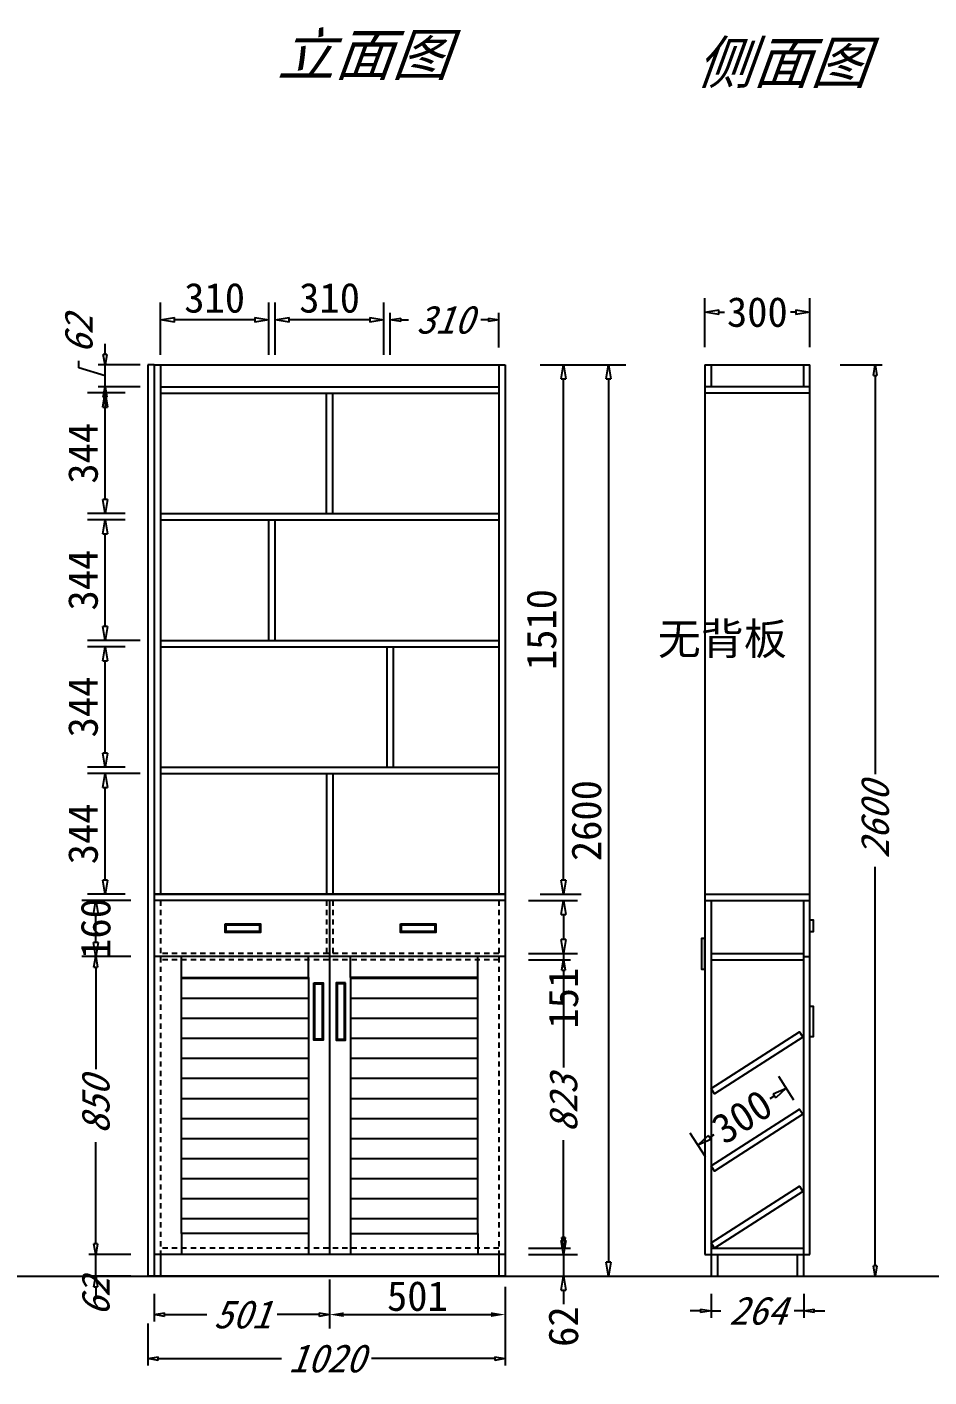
# Model space of a CAD drawing. Header units: millimetres. Extents: x 366509 to 398313, y -1245498 to -1202747.
# Drawn here: x 384607 to 387181, y -1225288 to -1221437 of the extents above; entities that cross this region are included whole.
import ezdxf

# ---------------------------------------------------------------- set-up
doc = ezdxf.new("R2010")
doc.units = ezdxf.units.MM
doc.header["$LTSCALE"] = 20
doc.linetypes.add('JIS_02_0.7', pattern=[1.35, 0.75, -0.6])
doc.layers.get('Defpoints').update_dxf_attribs({"color": 250})
doc.styles.get("Standard").update_dxf_attribs({"font": 'SimSun.ttf', "height": 85})
doc.styles.add('汉字', font='SimSun.ttf', dxfattribs={"oblique": 20, "height": 80})
doc.dimstyles.new('200', dxfattribs={"dimtxt": 90, "dimasz": 40, "dimexe": 50, "dimexo": 100, "dimgap": 20, "dimtad": 1, "dimdec": 0, "dimtxsty": 'Standard', "dimblk": 'CLOSEDBLANK', "dimcen": 100, "dimdle": 50, "dimclrd": 256, "dimclre": 256, "dimclrt": 256, "dimadec": 0, "dimazin": 0, "dimtfac": 1, "dimtdec": 0, "dimtmove": 2, "dimatfit": 3, "dimldrblk": 'CLOSEDBLANK', "dimfxl": 100, "dimfxlon": 1, "dimlwd": 25, "dimlwe": 25, "dimarcsym": 0})
doc.dimstyles.new('ISO-25', dxfattribs={"dimtxt": 2.5, "dimasz": 2.5, "dimexe": 1.25, "dimexo": 0.625, "dimtad": 1, "dimtxsty": 'Standard', "dimcen": 2.5, "dimadec": 0, "dimazin": 0, "dimtfac": 1, "dimtmove": 0, "dimatfit": 3, "dimfxl": 1, "dimarcsym": 0})
doc.dimstyles.get("Standard").update_dxf_attribs({"dimtxt": 0.18, "dimasz": 0.18, "dimexe": 0.18, "dimexo": 0.0625, "dimgap": 0.09, "dimtad": 0, "dimtih": 1, "dimtoh": 1, "dimdec": 4, "dimzin": 0, "dimdsep": 46, "dimtxsty": 'Standard', "dimcen": 0.09, "dimadec": 0, "dimazin": 0, "dimtfac": 1, "dimtdec": 4, "dimtofl": 0, "dimtmove": 0, "dimatfit": 3, "dimfxl": 1, "dimtolj": 1, "dimtzin": 0, "dimarcsym": 0})
doc.dimstyles.new('周文晶', dxfattribs={"dimtxt": 70, "dimasz": 40, "dimexe": 40, "dimexo": 30, "dimgap": 10, "dimtad": 0, "dimdec": 0, "dimtxsty": 'Standard', "dimblk": 'CLOSEDBLANK', "dimcen": 200, "dimclrd": 256, "dimclre": 256, "dimadec": 0, "dimazin": 0, "dimtfac": 1, "dimtdec": 0, "dimtmove": 0, "dimatfit": 3, "dimldrblk": 'CLOSEDBLANK', "dimfxl": 100, "dimfxlon": 1, "dimarcsym": 0})

# ---------------------------------------------------------------- blocks, each defined once
blk = doc.blocks.new('_ClosedBlank')
at = {"color": 0, "linetype": 'ByBlock', "lineweight": -2}
for p, q in [((-1, 0.167), (0, 0)), ((-1, 0.167), (-1, -0.167)), ((0, 0), (-1, -0.167))]:
    blk.add_line(p, q, dxfattribs=at)
blk = doc.blocks.new('*D973')
at = {"lineweight": 25, "transparency": 16777216}
for p, q in [((384803, -1224908.8), (384803, -1224878.8)), ((384903, -1224938.8), (384783, -1224938.8)), ((384803, -1225000.8), (384803, -1224938.8)), ((384903, -1225000.8), (384783, -1225000.8)), ((384803, -1225030.8), (384803, -1225060.8))]:
    blk.add_line(p, q, dxfattribs=at)
at = {"layer": 'Defpoints', "color": 0, "transparency": 16777216}
for p in [(384803, -1224938.8), (384987.3, -1224938.8), (384969.3, -1225000.8)]:
    blk.add_point(p, dxfattribs=at)
at = {"lineweight": 25, "transparency": 16777216, "xscale": 30, "yscale": 30, "zscale": 30}
for p, rotation in [((384803, -1224938.8), 270), ((384803, -1225000.8), 90)]:
    blk.add_blockref('_ClosedBlank', p, dxfattribs=dict(at, rotation=rotation))
at = {"lineweight": -3, "transparency": 16777216, "insert": (384803, -1225060.8), "char_height": 80, "attachment_point": 5, "rotation": 90, "style": '汉字'}
blk.add_mtext('62', dxfattribs=at)
blk = doc.blocks.new('*D974')
at = {"lineweight": 25, "transparency": 16777216}
for p, q in [((384903, -1224088.8), (384783, -1224088.8)), ((384803, -1224118.8), (384803, -1224409.7)), ((384803, -1224908.8), (384803, -1224618)), ((384903, -1224938.8), (384783, -1224938.8))]:
    blk.add_line(p, q, dxfattribs=at)
at = {"layer": 'Defpoints', "color": 0, "transparency": 16777216}
for p in [(384803, -1224088.8), (384987.3, -1224088.8), (384987.3, -1224938.8)]:
    blk.add_point(p, dxfattribs=at)
at = {"lineweight": 25, "transparency": 16777216, "xscale": 30, "yscale": 30, "zscale": 30}
for p, rotation in [((384803, -1224088.8), 90), ((384803, -1224938.8), 270)]:
    blk.add_blockref('_ClosedBlank', p, dxfattribs=dict(at, rotation=rotation))
at = {"lineweight": -3, "transparency": 16777216, "insert": (384803, -1224513.8), "char_height": 80, "attachment_point": 5, "rotation": 90, "style": '汉字'}
blk.add_mtext('850', dxfattribs=at)
blk = doc.blocks.new('*D1002')
at = {"lineweight": 25, "transparency": 16777216}
for p, q in [((385643.3, -1222372.3), (385643.3, -1222252.3)), ((385953.3, -1222350.9), (385953.3, -1222252.3)), ((385673.3, -1222272.3), (385695.1, -1222272.3)), ((385923.3, -1222272.3), (385901.6, -1222272.3))]:
    blk.add_line(p, q, dxfattribs=at)
at = {"layer": 'Defpoints', "color": 0, "transparency": 16777216}
for p in [(385953.3, -1222272.3), (385953.3, -1222400.9), (385643.3, -1222842.8)]:
    blk.add_point(p, dxfattribs=at)
at = {"lineweight": 25, "transparency": 16777216, "xscale": 30, "yscale": 30, "zscale": 30, "rotation": 180}
blk.add_blockref('_ClosedBlank', (385643.3, -1222272.3), dxfattribs=at)
at = {"lineweight": 25, "transparency": 16777216, "xscale": 30, "yscale": 30, "zscale": 30}
blk.add_blockref('_ClosedBlank', (385953.3, -1222272.3), dxfattribs=at)
at = {"lineweight": -3, "transparency": 16777216, "insert": (385798.3, -1222272.3), "char_height": 80, "attachment_point": 5, "style": '汉字'}
blk.add_mtext('310', dxfattribs=at)
blk = doc.blocks.new('*D975')
at = {"lineweight": 25, "transparency": 16777216}
for p, q in [((384951.3, -1225135.9), (384951.3, -1225255.9)), ((385971.3, -1225135.9), (385971.3, -1225255.9)), ((384981.3, -1225235.9), (385332.7, -1225235.9)), ((385941.3, -1225235.9), (385589.9, -1225235.9))]:
    blk.add_line(p, q, dxfattribs=at)
at = {"layer": 'Defpoints', "color": 0, "transparency": 16777216}
for p in [(384951.3, -1225000.8), (385971.3, -1225000.8), (385971.3, -1225235.9)]:
    blk.add_point(p, dxfattribs=at)
at = {"lineweight": 25, "transparency": 16777216, "xscale": 30, "yscale": 30, "zscale": 30, "rotation": 180}
blk.add_blockref('_ClosedBlank', (384951.3, -1225235.9), dxfattribs=at)
at = {"lineweight": 25, "transparency": 16777216, "xscale": 30, "yscale": 30, "zscale": 30}
blk.add_blockref('_ClosedBlank', (385971.3, -1225235.9), dxfattribs=at)
at = {"lineweight": -3, "transparency": 16777216, "insert": (385461.3, -1225235.9), "char_height": 80, "attachment_point": 5, "style": '汉字'}
blk.add_mtext('1020', dxfattribs=at)
blk = doc.blocks.new('*D1003')
at = {"lineweight": 25, "transparency": 16777216}
for p, q in [((386558.7, -1225050.8), (386558.7, -1225119.8)), ((386823.1, -1225050.8), (386823.1, -1225119.8)), ((386528.7, -1225099.8), (386498.7, -1225099.8)), ((386558.7, -1225099.8), (386586.3, -1225099.8)), ((386823.1, -1225099.8), (386795.5, -1225099.8)), ((386853.1, -1225099.8), (386883.1, -1225099.8))]:
    blk.add_line(p, q, dxfattribs=at)
at = {"layer": 'Defpoints', "color": 0, "transparency": 16777216}
for p in [(386558.7, -1225000.8), (386823.1, -1225000.8), (386823.1, -1225099.8)]:
    blk.add_point(p, dxfattribs=at)
at = {"lineweight": 25, "transparency": 16777216, "xscale": 30, "yscale": 30, "zscale": 30}
blk.add_blockref('_ClosedBlank', (386558.7, -1225099.8), dxfattribs=at)
at = {"lineweight": 25, "transparency": 16777216, "xscale": 30, "yscale": 30, "zscale": 30, "rotation": 180}
blk.add_blockref('_ClosedBlank', (386823.1, -1225099.8), dxfattribs=at)
at = {"lineweight": -3, "transparency": 16777216, "insert": (386690.9, -1225099.8), "char_height": 80, "attachment_point": 5, "style": '汉字'}
blk.add_mtext('264', dxfattribs=at)
blk = doc.blocks.new('*D1004')
at = {"lineweight": 25, "transparency": 16777216}
for p, q in [((386927, -1222400.8), (387047, -1222400.8)), ((387027, -1222430.8), (387027, -1223568.7)), ((387027, -1224970.8), (387027, -1223833)), ((386927, -1225000.8), (387047, -1225000.8))]:
    blk.add_line(p, q, dxfattribs=at)
at = {"layer": 'Defpoints', "color": 0, "transparency": 16777216}
for p in [(386841.1, -1222400.8), (386841.1, -1225000.8), (387027, -1225000.8)]:
    blk.add_point(p, dxfattribs=at)
at = {"lineweight": 25, "transparency": 16777216, "xscale": 30, "yscale": 30, "zscale": 30}
for p, rotation in [((387027, -1222400.8), 90), ((387027, -1225000.8), 270)]:
    blk.add_blockref('_ClosedBlank', p, dxfattribs=dict(at, rotation=rotation))
at = {"lineweight": -3, "transparency": 16777216, "insert": (387027, -1223700.8), "char_height": 80, "attachment_point": 5, "rotation": 90, "style": '汉字'}
blk.add_mtext('2600', dxfattribs=at)
blk = doc.blocks.new('*D976')
at = {"lineweight": 25, "transparency": 16777216}
for p, q in [((386037.7, -1224097.8), (386157.7, -1224097.8)), ((386137.7, -1224127.8), (386137.7, -1224405.8)), ((386137.7, -1224890.8), (386137.7, -1224612.8)), ((386037.7, -1224920.8), (386157.7, -1224920.8))]:
    blk.add_line(p, q, dxfattribs=at)
at = {"layer": 'Defpoints', "color": 0, "transparency": 16777216}
for p in [(385953.3, -1224097.8), (385953.3, -1224920.8), (386137.7, -1224920.8)]:
    blk.add_point(p, dxfattribs=at)
at = {"lineweight": 25, "transparency": 16777216, "xscale": 30, "yscale": 30, "zscale": 30}
for p, rotation in [((386137.7, -1224097.8), 90), ((386137.7, -1224920.8), 270)]:
    blk.add_blockref('_ClosedBlank', p, dxfattribs=dict(at, rotation=rotation))
at = {"lineweight": -3, "transparency": 16777216, "insert": (386137.7, -1224509.3), "char_height": 80, "attachment_point": 5, "rotation": 90, "style": '汉字'}
blk.add_mtext('823', dxfattribs=at)
blk = doc.blocks.new('*D1005')
at = {"lineweight": 25, "transparency": 16777216}
for p, q in [((384829.5, -1222370.9), (384829.5, -1222340.9)), ((384754.5, -1222409.4), (384754.5, -1222389.4)), ((384829.5, -1222431.9), (384754.5, -1222409.4)), ((384929.5, -1222400.9), (384809.5, -1222400.9)), ((384829.5, -1222462.9), (384829.5, -1222400.9)), ((384829.5, -1222462.9), (384829.5, -1222400.9)), ((384929.5, -1222462.9), (384809.5, -1222462.9)), ((384829.5, -1222492.9), (384829.5, -1222522.9))]:
    blk.add_line(p, q, dxfattribs=at)
at = {"layer": 'Defpoints', "color": 0, "transparency": 16777216}
for p in [(384829.5, -1222400.9), (384987.3, -1222400.9), (384987.3, -1222462.9)]:
    blk.add_point(p, dxfattribs=at)
at = {"lineweight": 25, "transparency": 16777216, "xscale": 30, "yscale": 30, "zscale": 30}
for p, rotation in [((384829.5, -1222400.9), 270), ((384829.5, -1222462.9), 90)]:
    blk.add_blockref('_ClosedBlank', p, dxfattribs=dict(at, rotation=rotation))
at = {"lineweight": -3, "transparency": 16777216, "insert": (384754.5, -1222314.6), "char_height": 80, "attachment_point": 5, "rotation": 90, "style": '汉字'}
blk.add_mtext('62', dxfattribs=at)
blk = doc.blocks.new('*D977')
at = {"lineweight": 25, "transparency": 16777216}
for p, q in [((385470.3, -1225010.4), (385470.3, -1225130.4)), ((384969.3, -1225050.8), (384969.3, -1225130.4)), ((384999.3, -1225110.4), (385119.5, -1225110.4)), ((385440.3, -1225110.4), (385320.2, -1225110.4))]:
    blk.add_line(p, q, dxfattribs=at)
at = {"layer": 'Defpoints', "color": 0, "transparency": 16777216}
for p in [(385470.3, -1224938.8), (384969.3, -1225000.8), (384969.3, -1225110.4)]:
    blk.add_point(p, dxfattribs=at)
at = {"lineweight": 25, "transparency": 16777216, "xscale": 30, "yscale": 30, "zscale": 30, "rotation": 180}
blk.add_blockref('_ClosedBlank', (384969.3, -1225110.4), dxfattribs=at)
at = {"lineweight": 25, "transparency": 16777216, "xscale": 30, "yscale": 30, "zscale": 30}
blk.add_blockref('_ClosedBlank', (385470.3, -1225110.4), dxfattribs=at)
at = {"lineweight": -3, "transparency": 16777216, "insert": (385219.8, -1225110.4), "char_height": 80, "attachment_point": 5, "style": '汉字'}
blk.add_mtext('501', dxfattribs=at)
blk = doc.blocks.new('*D978')
at = {"lineweight": 25, "transparency": 16777216}
for p, q in [((386165.9, -1222400.9), (386315.9, -1222400.9)), ((386265.9, -1222440.9), (386265.9, -1224960.8)), ((386165.9, -1225000.8), (386315.9, -1225000.8))]:
    blk.add_line(p, q, dxfattribs=at)
at = {"layer": 'Defpoints', "color": 0, "transparency": 16777216}
for p in [(385809.4, -1222400.9), (385809.4, -1225000.8), (386265.9, -1225000.8)]:
    blk.add_point(p, dxfattribs=at)
at = {"lineweight": 25, "transparency": 16777216, "xscale": 40, "yscale": 40, "zscale": 40}
for p, rotation in [((386265.9, -1222400.9), 90), ((386265.9, -1225000.8), 270)]:
    blk.add_blockref('_ClosedBlank', p, dxfattribs=dict(at, rotation=rotation))
at = {"lineweight": -3, "transparency": 16777216, "insert": (386203.4, -1223700.9), "char_height": 85, "attachment_point": 5, "rotation": 90}
blk.add_mtext('2600', dxfattribs=at)
blk = doc.blocks.new('*D1006')
at = {"lineweight": 25, "transparency": 16777216}
for p, q in [((385315.3, -1222372.3), (385315.3, -1222222.3)), ((385625.3, -1222372.3), (385625.3, -1222222.3)), ((385585.3, -1222272.3), (385355.3, -1222272.3))]:
    blk.add_line(p, q, dxfattribs=at)
at = {"layer": 'Defpoints', "color": 0, "transparency": 16777216}
for p in [(385315.3, -1222272.3), (385625.3, -1222842.8), (385315.3, -1223204.8)]:
    blk.add_point(p, dxfattribs=at)
at = {"lineweight": 25, "transparency": 16777216, "xscale": 40, "yscale": 40, "zscale": 40, "rotation": 180}
blk.add_blockref('_ClosedBlank', (385315.3, -1222272.3), dxfattribs=at)
at = {"lineweight": 25, "transparency": 16777216, "xscale": 40, "yscale": 40, "zscale": 40}
blk.add_blockref('_ClosedBlank', (385625.3, -1222272.3), dxfattribs=at)
at = {"lineweight": -3, "transparency": 16777216, "insert": (385470.3, -1222209.8), "char_height": 85, "attachment_point": 5}
blk.add_mtext('310', dxfattribs=at)
blk = doc.blocks.new('*D1007')
at = {"lineweight": 25, "transparency": 16777216}
for p, q in [((384987.3, -1222372.3), (384987.3, -1222222.3)), ((385297.3, -1222372.3), (385297.3, -1222222.3)), ((385257.3, -1222272.3), (385027.3, -1222272.3))]:
    blk.add_line(p, q, dxfattribs=at)
at = {"layer": 'Defpoints', "color": 0, "transparency": 16777216}
for p in [(384987.3, -1222272.3), (385297.3, -1222842.8), (384987.3, -1223367.8)]:
    blk.add_point(p, dxfattribs=at)
at = {"lineweight": 25, "transparency": 16777216, "xscale": 40, "yscale": 40, "zscale": 40, "rotation": 180}
blk.add_blockref('_ClosedBlank', (384987.3, -1222272.3), dxfattribs=at)
at = {"lineweight": 25, "transparency": 16777216, "xscale": 40, "yscale": 40, "zscale": 40}
blk.add_blockref('_ClosedBlank', (385297.3, -1222272.3), dxfattribs=at)
at = {"lineweight": -3, "transparency": 16777216, "insert": (385142.3, -1222209.8), "char_height": 85, "attachment_point": 5}
blk.add_mtext('310', dxfattribs=at)
blk = doc.blocks.new('*D979')
at = {"lineweight": 25, "transparency": 16777216}
for p, q in [((384929.5, -1223566.8), (384779.5, -1223566.8)), ((384829.5, -1223870.8), (384829.5, -1223606.8)), ((384887.3, -1223910.8), (384779.5, -1223910.8))]:
    blk.add_line(p, q, dxfattribs=at)
at = {"layer": 'Defpoints', "color": 0, "transparency": 16777216}
for p in [(384829.5, -1223566.8), (385297.3, -1223566.8), (384987.3, -1223910.8)]:
    blk.add_point(p, dxfattribs=at)
at = {"lineweight": 25, "transparency": 16777216, "xscale": 40, "yscale": 40, "zscale": 40}
for p, rotation in [((384829.5, -1223566.8), 90), ((384829.5, -1223910.8), 270)]:
    blk.add_blockref('_ClosedBlank', p, dxfattribs=dict(at, rotation=rotation))
at = {"lineweight": -3, "transparency": 16777216, "insert": (384767, -1223738.8), "char_height": 85, "attachment_point": 5, "rotation": 90}
blk.add_mtext('344', dxfattribs=at)
blk = doc.blocks.new('*D1008')
at = {"lineweight": 25, "transparency": 16777216}
for p, q in [((384887.3, -1223204.8), (384779.5, -1223204.8)), ((384829.5, -1223508.8), (384829.5, -1223244.8)), ((384887.3, -1223548.8), (384779.5, -1223548.8))]:
    blk.add_line(p, q, dxfattribs=at)
at = {"layer": 'Defpoints', "color": 0, "transparency": 16777216}
for p in [(384829.5, -1223204.8), (384987.3, -1223204.8), (384987.3, -1223548.8)]:
    blk.add_point(p, dxfattribs=at)
at = {"lineweight": 25, "transparency": 16777216, "xscale": 40, "yscale": 40, "zscale": 40}
for p, rotation in [((384829.5, -1223204.8), 90), ((384829.5, -1223548.8), 270)]:
    blk.add_blockref('_ClosedBlank', p, dxfattribs=dict(at, rotation=rotation))
at = {"lineweight": -3, "transparency": 16777216, "insert": (384767, -1223376.8), "char_height": 85, "attachment_point": 5, "rotation": 90}
blk.add_mtext('344', dxfattribs=at)
blk = doc.blocks.new('*D1009')
at = {"lineweight": 25, "transparency": 16777216}
for p, q in [((384887.3, -1222842.8), (384779.5, -1222842.8)), ((384829.5, -1223146.8), (384829.5, -1222882.8)), ((384929.5, -1223186.8), (384779.5, -1223186.8))]:
    blk.add_line(p, q, dxfattribs=at)
at = {"layer": 'Defpoints', "color": 0, "transparency": 16777216}
for p in [(384829.5, -1222842.8), (384987.3, -1222842.8), (385315.3, -1223186.8)]:
    blk.add_point(p, dxfattribs=at)
at = {"lineweight": 25, "transparency": 16777216, "xscale": 40, "yscale": 40, "zscale": 40}
for p, rotation in [((384829.5, -1222842.8), 90), ((384829.5, -1223186.8), 270)]:
    blk.add_blockref('_ClosedBlank', p, dxfattribs=dict(at, rotation=rotation))
at = {"lineweight": -3, "transparency": 16777216, "insert": (384767, -1223014.8), "char_height": 85, "attachment_point": 5, "rotation": 90}
blk.add_mtext('344', dxfattribs=at)
blk = doc.blocks.new('*D1010')
at = {"lineweight": 25, "transparency": 16777216}
for p, q in [((384887.3, -1222480.9), (384779.5, -1222480.9)), ((384829.5, -1222784.8), (384829.5, -1222520.9)), ((384887.3, -1222824.8), (384779.5, -1222824.8))]:
    blk.add_line(p, q, dxfattribs=at)
at = {"layer": 'Defpoints', "color": 0, "transparency": 16777216}
for p in [(384829.5, -1222480.9), (384987.3, -1222480.9), (384987.3, -1222824.8)]:
    blk.add_point(p, dxfattribs=at)
at = {"lineweight": 25, "transparency": 16777216, "xscale": 40, "yscale": 40, "zscale": 40}
for p, rotation in [((384829.5, -1222480.9), 90), ((384829.5, -1222824.8), 270)]:
    blk.add_blockref('_ClosedBlank', p, dxfattribs=dict(at, rotation=rotation))
at = {"lineweight": -3, "transparency": 16777216, "insert": (384767, -1222652.9), "char_height": 85, "attachment_point": 5, "rotation": 90}
blk.add_mtext('344', dxfattribs=at)
blk = doc.blocks.new('*D1011')
at = {"lineweight": 25, "transparency": 16777216}
for p, q in [((386071.3, -1222400.9), (386187.7, -1222400.9)), ((386137.7, -1223870.8), (386137.7, -1222440.9)), ((386071.3, -1223910.8), (386187.7, -1223910.8))]:
    blk.add_line(p, q, dxfattribs=at)
at = {"layer": 'Defpoints', "color": 0, "transparency": 16777216}
for p in [(385971.3, -1222400.9), (386137.7, -1222400.9), (385971.3, -1223910.8)]:
    blk.add_point(p, dxfattribs=at)
at = {"lineweight": 25, "transparency": 16777216, "xscale": 40, "yscale": 40, "zscale": 40}
for p, rotation in [((386137.7, -1222400.9), 90), ((386137.7, -1223910.8), 270)]:
    blk.add_blockref('_ClosedBlank', p, dxfattribs=dict(at, rotation=rotation))
at = {"lineweight": -3, "transparency": 16777216, "insert": (386075.2, -1223155.9), "char_height": 85, "attachment_point": 5, "rotation": 90}
blk.add_mtext('1510', dxfattribs=at)
blk = doc.blocks.new('*D980')
at = {"color": 0, "lineweight": -2, "transparency": 16777216}
for p, q in [((385470.3, -1225010.4), (385470.3, -1225150.4)), ((385971.3, -1225030.8), (385971.3, -1225150.4)), ((385510.3, -1225110.4), (385931.3, -1225110.4))]:
    blk.add_line(p, q, dxfattribs=at)
at = {"color": 0, "transparency": 16777216}
for points in [[(385510.3, -1225103.7), (385510.3, -1225117), (385470.3, -1225110.4)], [(385931.3, -1225103.7), (385931.3, -1225117), (385971.3, -1225110.4)]]:
    blk.add_solid(points, dxfattribs=at)
at = {"layer": 'Defpoints', "color": 0, "transparency": 16777216}
for p in [(385470.3, -1224938.8), (385971.3, -1225000.8), (385971.3, -1225110.4)]:
    blk.add_point(p, dxfattribs=at)
at = {"color": 0, "lineweight": -3, "transparency": 16777216, "insert": (385720.8, -1225057.9), "char_height": 85, "attachment_point": 5}
blk.add_mtext('501', dxfattribs=at)
blk = doc.blocks.new('*D981')
at = {"lineweight": -2, "transparency": 16777216}
for p, q in [((386795.1, -1224498.5), (386751.8, -1224431)), ((386739.7, -1224486.2), (386726.3, -1224494.8)), ((386542.5, -1224660.4), (386499.2, -1224592.8)), ((386554.5, -1224604.9), (386567.9, -1224596.3))]:
    blk.add_line(p, q, dxfattribs=at)
at = {"layer": 'Defpoints', "color": 0, "transparency": 16777216}
for p in [(386773.4, -1224464.6), (386811.3, -1224523.8), (386558.7, -1224685.7)]:
    blk.add_point(p, dxfattribs=at)
at = {"lineweight": -2, "transparency": 16777216, "xscale": 40, "yscale": 40, "zscale": 40}
for p, rotation in [((386773.4, -1224464.6), 32.65196531533646), ((386520.8, -1224626.5), 212.6519653153365)]:
    blk.add_blockref('_ClosedBlank', p, dxfattribs=dict(at, rotation=rotation))
at = {"color": 0, "transparency": 16777216, "insert": (386647.1, -1224545.6), "char_height": 85, "attachment_point": 5, "rotation": 32.652}
blk.add_mtext('300', dxfattribs=at)
blk = doc.blocks.new('*D982')
at = {"lineweight": -2, "transparency": 16777216}
for p, q in [((386540.7, -1222350.4), (386540.7, -1222210.4)), ((386841.1, -1222350.4), (386841.1, -1222210.4)), ((386580.7, -1222250.4), (386596.9, -1222250.4)), ((386801.1, -1222250.4), (386785, -1222250.4))]:
    blk.add_line(p, q, dxfattribs=at)
at = {"layer": 'Defpoints', "color": 0, "transparency": 16777216}
for p in [(386841.1, -1222250.4), (386540.7, -1222400.8), (386841.1, -1222400.8)]:
    blk.add_point(p, dxfattribs=at)
at = {"lineweight": -2, "transparency": 16777216, "xscale": 40, "yscale": 40, "zscale": 40, "rotation": 180}
blk.add_blockref('_ClosedBlank', (386540.7, -1222250.4), dxfattribs=at)
at = {"lineweight": -2, "transparency": 16777216, "xscale": 40, "yscale": 40, "zscale": 40}
blk.add_blockref('_ClosedBlank', (386841.1, -1222250.4), dxfattribs=at)
at = {"color": 0, "transparency": 16777216, "insert": (386690.9, -1222250.4), "char_height": 85, "attachment_point": 5}
blk.add_mtext('300', dxfattribs=at)
blk = doc.blocks.new('*D1274')
at = {"lineweight": -2, "transparency": 16777216}
for p, q in [((384903, -1223928.8), (384763, -1223928.8)), ((384803, -1224048.8), (384803, -1223968.8)), ((384903, -1224088.8), (384763, -1224088.8))]:
    blk.add_line(p, q, dxfattribs=at)
at = {"layer": 'Defpoints', "color": 0, "transparency": 16777216}
for p in [(384803, -1223928.8), (384987.3, -1223928.8), (384987.3, -1224088.8)]:
    blk.add_point(p, dxfattribs=at)
at = {"lineweight": -2, "transparency": 16777216, "xscale": 40, "yscale": 40, "zscale": 40}
for p, rotation in [((384803, -1223928.8), 90), ((384803, -1224088.8), 270)]:
    blk.add_blockref('_ClosedBlank', p, dxfattribs=dict(at, rotation=rotation))
at = {"color": 0, "transparency": 16777216, "insert": (384803, -1224008.8), "char_height": 85, "attachment_point": 5, "rotation": 90}
blk.add_mtext('160', dxfattribs=at)
blk = doc.blocks.new('*D1275')
at = {"lineweight": -2, "transparency": 16777216}
for p, q in [((386037.7, -1223928.8), (386177.7, -1223928.8)), ((386137.7, -1223968.8), (386137.7, -1224039.8)), ((386037.7, -1224079.8), (386177.7, -1224079.8)), ((386137.7, -1224079.8), (386137.7, -1224119.8))]:
    blk.add_line(p, q, dxfattribs=at)
at = {"layer": 'Defpoints', "color": 0, "transparency": 16777216}
for p in [(385953.3, -1223928.8), (385953.3, -1224079.8), (386137.7, -1224079.8)]:
    blk.add_point(p, dxfattribs=at)
at = {"lineweight": -2, "transparency": 16777216, "xscale": 40, "yscale": 40, "zscale": 40}
for p, rotation in [((386137.7, -1223928.8), 90), ((386137.7, -1224079.8), 270)]:
    blk.add_blockref('_ClosedBlank', p, dxfattribs=dict(at, rotation=rotation))
at = {"color": 0, "transparency": 16777216, "insert": (386137.7, -1224207.5), "char_height": 85, "attachment_point": 5, "rotation": 90}
blk.add_mtext('151', dxfattribs=at)
blk = doc.blocks.new('*D1276')
at = {"lineweight": -2, "transparency": 16777216}
for p, q in [((386137.7, -1224898.8), (386137.7, -1224858.8)), ((386037.7, -1224938.8), (386177.7, -1224938.8)), ((386137.7, -1224938.8), (386137.7, -1225000.8)), ((386037.7, -1225000.8), (386177.7, -1225000.8)), ((386137.7, -1225040.8), (386137.7, -1225080.8))]:
    blk.add_line(p, q, dxfattribs=at)
at = {"layer": 'Defpoints', "color": 0, "transparency": 16777216}
for p in [(385953.3, -1224938.8), (385953.3, -1225000.8), (386137.7, -1225000.8)]:
    blk.add_point(p, dxfattribs=at)
at = {"lineweight": -2, "transparency": 16777216, "xscale": 40, "yscale": 40, "zscale": 40}
for p, rotation in [((386137.7, -1224938.8), 270), ((386137.7, -1225000.8), 90)]:
    blk.add_blockref('_ClosedBlank', p, dxfattribs=dict(at, rotation=rotation))
at = {"color": 0, "transparency": 16777216, "insert": (386137.7, -1225144.6), "char_height": 85, "attachment_point": 5, "rotation": 90}
blk.add_mtext('62', dxfattribs=at)

msp = doc.modelspace()

# ---------------------------------------------------------------- hatches: boundary and pattern name
at = {"lineweight": -3}
h = msp.add_hatch(dxfattribs=at)
h.set_pattern_fill('LINE', color=250, scale=18, style=0)
h.set_pattern_definition([(0, (264050.61, -1216949.606), (0, 57.15), [])])
h.paths.add_polyline_path([(385893.336, -1224148.809), (385530.336, -1224148.809), (385530.336, -1224878.809), (385893.336, -1224878.809)])
h.paths.add_polyline_path([(385047.336, -1224148.809), (385047.336, -1224878.809), (385410.336, -1224878.809), (385410.336, -1224148.809)])

# ---------------------------------------------------------------- linework, layer by layer
for p, q in [((384951.336, -1222400.944), (384951.336, -1225000.809)), ((384969.336, -1222400.944), (384969.336, -1225000.809)), ((384969.336, -1222400.944), (385971.336, -1222400.944)), ((384987.336, -1222400.944), (384987.336, -1223910.809)), ((385697.447, -1222400.944), (385971.336, -1222400.944)), ((385953.336, -1222400.944), (385953.336, -1223910.809)), ((385971.336, -1222400.944), (385971.336, -1225000.809)), ((386540.714, -1222400.809), (386841.101, -1222400.809)), ((386540.714, -1222400.809), (386540.714, -1224938.809)), ((386558.714, -1222400.809), (386558.714, -1222462.809)), ((386823.101, -1222462.809), (386823.101, -1222400.809)), ((386841.101, -1224938.809), (386841.101, -1222400.809)), ((384987.336, -1222462.944), (385953.336, -1222462.944)), ((384987.336, -1222480.944), (385953.336, -1222480.944)), ((385461.336, -1222824.809), (385461.336, -1222480.944)), ((385479.336, -1222824.809), (385479.336, -1222480.944)), ((386540.714, -1222462.809), (386841.101, -1222462.809)), ((386540.714, -1222480.809), (386841.101, -1222480.809)), ((384987.336, -1222824.809), (385953.336, -1222824.809)), ((384987.336, -1222842.809), (385953.336, -1222842.809)), ((385297.336, -1223186.809), (385297.336, -1222842.809)), ((385315.336, -1223186.809), (385315.336, -1222842.809)), ((384987.336, -1223186.809), (385953.336, -1223186.809)), ((384987.336, -1223204.809), (385953.336, -1223204.809)), ((385634.336, -1223548.809), (385634.336, -1223204.809)), ((385652.336, -1223548.809), (385652.336, -1223204.809)), ((384987.336, -1223548.809), (385953.336, -1223548.809)), ((384987.336, -1223566.809), (385953.336, -1223566.809)), ((385461.336, -1223566.809), (385461.336, -1223910.809)), ((385479.336, -1223566.809), (385479.336, -1223910.809)), ((385971.336, -1223910.809), (384969.336, -1223910.809)), ((384969.336, -1223910.809), (385971.336, -1223910.809)), ((386540.714, -1223910.809), (386841.101, -1223910.809)), ((385971.336, -1223928.809), (384969.336, -1223928.809)), ((385470.336, -1223928.809), (385470.336, -1224938.809)), ((386540.714, -1223928.809), (386841.101, -1223928.809)), ((386558.714, -1223928.809), (386558.714, -1225000.809)), ((386823.101, -1225000.809), (386823.101, -1223928.809)), ((385971.336, -1224088.809), (384969.336, -1224088.809)), ((385047.336, -1224148.809), (385047.336, -1224088.809)), ((385410.336, -1224148.809), (385410.336, -1224088.809)), ((385530.336, -1224148.809), (385530.336, -1224088.809)), ((385893.336, -1224148.809), (385893.336, -1224088.809)), ((386558.714, -1224079.809), (386823.101, -1224079.809)), ((386558.714, -1224097.809), (386823.101, -1224097.809)), ((385047.336, -1224878.809), (385047.336, -1224938.809)), ((385410.336, -1224878.809), (385410.336, -1224938.809)), ((385530.336, -1224878.809), (385530.336, -1224938.809)), ((385893.336, -1224878.809), (385893.336, -1224938.809)), ((386558.714, -1224920.809), (386823.101, -1224920.809)), ((385971.336, -1224938.809), (384969.336, -1224938.809)), ((385953.336, -1224938.809), (385953.336, -1225000.809)), ((386540.714, -1224938.809), (386841.101, -1224938.809)), ((386576.714, -1224938.809), (386576.714, -1225000.809)), ((386805.101, -1225000.809), (386805.101, -1224938.809)), ((385971.336, -1225000.809), (384969.336, -1225000.809)), ((386558.714, -1225000.809), (386823.101, -1225000.809))]:
    msp.add_line(p, q, dxfattribs=at)
for p, q in [((384969.336, -1222400.944), (384951.336, -1222400.944)), ((386823.101, -1224088.809), (386841.101, -1224088.809)), ((384987.336, -1224938.809), (384987.336, -1225000.809)), ((366509.141, -1225000.809), (398312.891, -1225000.809)), ((384969.336, -1225000.809), (384951.336, -1225000.809))]:
    msp.add_line(p, q)
at = {"color": 250, "linetype": 'JIS_02_0.7', "lineweight": -3}
for p, q in [((384987.336, -1223928.809), (384987.336, -1224938.809)), ((385461.336, -1223928.809), (385461.336, -1224079.809)), ((385479.336, -1223928.809), (385479.336, -1224079.809)), ((385953.336, -1223928.809), (385953.336, -1224938.809)), ((385953.336, -1224079.809), (384987.336, -1224079.809)), ((385953.336, -1224097.809), (384987.336, -1224097.809)), ((385953.336, -1224920.809), (384987.336, -1224920.809))]:
    msp.add_line(p, q, dxfattribs=at)
for points in [[(385171.805, -1223995.672), (385272.844, -1223995.672), (385272.844, -1224020.227), (385171.805, -1224020.227)], [(385672.805, -1223995.672), (385773.844, -1223995.672), (385773.844, -1224020.227), (385672.805, -1224020.227)], [(386841.101, -1223984.297), (386850.547, -1223984.297), (386850.547, -1224018.359), (386841.101, -1224018.359)], [(385174.805, -1223998.672), (385269.844, -1223998.672), (385269.844, -1224017.227), (385174.805, -1224017.227)], [(385675.805, -1223998.672), (385770.844, -1223998.672), (385770.844, -1224017.227), (385675.805, -1224017.227)], [(386540.714, -1224037.043), (386531.385, -1224037.043), (386531.385, -1224124.621), (386540.714, -1224124.621)], [(386841.101, -1224230.441), (386850.431, -1224230.441), (386850.431, -1224318.019), (386841.101, -1224318.019)]]:
    msp.add_lwpolyline(points, close=True)
at = {"lineweight": -3}
for points in [[(385047.336, -1224148.809), (385410.336, -1224148.809), (385410.336, -1224878.809), (385047.336, -1224878.809)], [(385893.336, -1224148.809), (385530.336, -1224148.809), (385530.336, -1224878.809), (385893.336, -1224878.809)], [(385425.04, -1224163.63), (385451.608, -1224163.63), (385451.608, -1224327.142), (385425.04, -1224327.142)], [(385428.04, -1224166.63), (385448.608, -1224166.63), (385448.608, -1224324.142), (385428.04, -1224324.142)], [(385515.632, -1224163.63), (385489.064, -1224163.63), (385489.064, -1224327.142), (385515.632, -1224327.142)], [(385512.632, -1224166.63), (385492.064, -1224166.63), (385492.064, -1224324.142), (385512.632, -1224324.142)]]:
    msp.add_lwpolyline(points, close=True, dxfattribs=at)
for points in [[(386558.714, -1224465.654), (386811.303, -1224303.794), (386821.015, -1224318.949), (386568.426, -1224480.809), (386558.714, -1224465.654)], [(386558.714, -1224685.654), (386811.303, -1224523.794), (386821.015, -1224538.949), (386568.426, -1224700.809), (386558.714, -1224685.654)], [(386558.714, -1224905.654), (386811.303, -1224743.794), (386821.015, -1224758.949), (386568.426, -1224920.809), (386558.714, -1224905.654)]]:
    msp.add_lwpolyline(points)

# ---------------------------------------------------------------- texts
at = {"color": 0, "char_height": 120, "width": 1293.93172, "attachment_point": 1, "style": '汉字'}
for s, insert in [('立面图', (385320.353, -1221455.165)), ('侧面图', (386514.432, -1221477.79))]:
    msp.add_mtext(s, dxfattribs=dict(at, insert=insert))
at = {"lineweight": -3, "insert": (386406.78, -1223137.431), "char_height": 90, "width": 545.64139, "attachment_point": 1}
msp.add_mtext('无背板', dxfattribs=at)

# ---------------------------------------------------------------- dimensions: what is measured, and where the dimension line sits
at = {"lineweight": -3}
for base, p1, p2, picture, middle in [((384987.336, -1222272.273), (385297.336, -1222842.809), (384987.336, -1223367.809), '*D1007', (385142.336, -1222209.773)), ((385315.336, -1222272.273), (385625.336, -1222842.809), (385315.336, -1223204.809), '*D1006', (385470.336, -1222209.773))]:
    dim = msp.add_linear_dim(base=base, p1=p1, p2=p2, dimstyle='200', dxfattribs=at)
    dim.commit()
    dim.dimension.update_dxf_attribs({"geometry": picture, "text_midpoint": middle})
for base, p1, p2, dimstyle, override, picture, middle in [((385953.336, -1222272.273), (385643.336, -1222842.809), (385953.336, -1222400.944), 'Standard', {"dimtxt": 80, "dimasz": 30, "dimexe": 20, "dimexo": 50, "dimgap": 10, "dimtih": 0, "dimtoh": 0, "dimdec": 0, "dimzin": 8, "dimtxsty": '汉字', "dimblk": 'ClosedBlank', "dimcen": 2.5, "dimclrd": 256, "dimclre": 256, "dimclrt": 256, "dimtdec": 0, "dimtofl": 1, "dimtmove": 1, "dimldrblk": 'ClosedBlank', "dimfxl": 100, "dimfxlon": 1, "dimtolj": 0, "dimtzin": 8, "dimlwd": 25, "dimlwe": 25, "dimarcsym": 1}, '*D1002', (385798.336, -1222272.273)), ((385971.336, -1225110.353), (385470.336, -1224938.809), (385971.336, -1225000.809), 'ISO-25', {"dimtxt": 70, "dimasz": 40, "dimexe": 40, "dimexo": 30, "dimgap": 10, "dimfxl": 100, "dimfxlon": 1}, '*D980', (385720.836, -1225057.853)), ((385971.336, -1225235.912), (384951.336, -1225000.809), (385971.336, -1225000.809), 'Standard', {"dimtxt": 80, "dimasz": 30, "dimexe": 20, "dimexo": 50, "dimgap": 10, "dimtih": 0, "dimtoh": 0, "dimdec": 0, "dimzin": 8, "dimtxsty": '汉字', "dimblk": 'ClosedBlank', "dimcen": 2.5, "dimclrd": 256, "dimclre": 256, "dimclrt": 256, "dimtdec": 0, "dimtofl": 1, "dimtmove": 1, "dimldrblk": 'ClosedBlank', "dimfxl": 100, "dimfxlon": 1, "dimtolj": 0, "dimtzin": 8, "dimlwd": 25, "dimlwe": 25, "dimarcsym": 1}, '*D975', (385461.336, -1225235.912)), ((386823.101, -1225099.839), (386558.714, -1225000.809), (386823.101, -1225000.809), 'Standard', {"dimtxt": 80, "dimasz": 30, "dimexe": 20, "dimexo": 50, "dimgap": 10, "dimtih": 0, "dimtoh": 0, "dimdec": 0, "dimzin": 8, "dimtxsty": '汉字', "dimblk": 'ClosedBlank', "dimcen": 2.5, "dimclrd": 256, "dimclre": 256, "dimclrt": 256, "dimtdec": 0, "dimtofl": 1, "dimtmove": 1, "dimldrblk": 'ClosedBlank', "dimfxl": 100, "dimfxlon": 1, "dimtolj": 0, "dimtzin": 8, "dimlwd": 25, "dimlwe": 25, "dimarcsym": 1}, '*D1003', (386690.908, -1225099.839))]:
    dim = msp.add_linear_dim(base=base, p1=p1, p2=p2, dimstyle=dimstyle, override=override, dxfattribs=at)
    dim.commit()
    dim.dimension.update_dxf_attribs({"geometry": picture, "text_midpoint": middle})
dim = msp.add_linear_dim(base=(386841.101, -1222250.43), p1=(386540.714, -1222400.809), p2=(386841.101, -1222400.809), dimstyle='周文晶')
dim.commit()
dim.dimension.update_dxf_attribs({"geometry": '*D982', "text_midpoint": (386690.908, -1222250.43)})
for base, p1, p2, angle, picture, middle in [((384829.534, -1222400.944), (384987.336, -1222462.944), (384987.336, -1222400.944), 90, '*D1005', (384754.534, -1222379.444)), ((387026.999, -1225000.809), (386841.101, -1222400.809), (386841.101, -1225000.809), 90, '*D1004', (387026.999, -1223700.809)), ((384802.973, -1224088.809), (384987.336, -1224938.809), (384987.336, -1224088.809), 270, '*D974', (384802.973, -1224513.809)), ((386137.699, -1224920.809), (385953.336, -1224097.809), (385953.336, -1224920.809), 90, '*D976', (386137.699, -1224509.309)), ((384969.336, -1225110.353), (385470.336, -1224938.809), (384969.336, -1225000.809), 180, '*D977', (385219.836, -1225110.353))]:
    dim = msp.add_linear_dim(base=base, p1=p1, p2=p2, angle=angle, dimstyle='Standard', override={"dimtxt": 80, "dimasz": 30, "dimexe": 20, "dimexo": 50, "dimgap": 10, "dimtih": 0, "dimtoh": 0, "dimdec": 0, "dimzin": 8, "dimtxsty": '汉字', "dimblk": 'ClosedBlank', "dimcen": 2.5, "dimclrd": 256, "dimclre": 256, "dimclrt": 256, "dimtdec": 0, "dimtofl": 1, "dimtmove": 1, "dimldrblk": 'ClosedBlank', "dimfxl": 100, "dimfxlon": 1, "dimtolj": 0, "dimtzin": 8, "dimlwd": 25, "dimlwe": 25, "dimarcsym": 1}, dxfattribs=at)
    dim.commit()
    dim.dimension.update_dxf_attribs({"geometry": picture, "text_midpoint": middle})
for base, p1, p2, picture, middle in [((386265.926, -1225000.809), (385809.392, -1222400.944), (385809.392, -1225000.809), '*D978', (386203.426, -1223700.877)), ((386137.699, -1222400.944), (385971.336, -1223910.809), (385971.336, -1222400.944), '*D1011', (386075.199, -1223155.877)), ((384829.534, -1222480.944), (384987.336, -1222824.809), (384987.336, -1222480.944), '*D1010', (384767.034, -1222652.877)), ((384829.534, -1222842.809), (385315.336, -1223186.809), (384987.336, -1222842.809), '*D1009', (384767.034, -1223014.809)), ((384829.534, -1223204.809), (384987.336, -1223548.809), (384987.336, -1223204.809), '*D1008', (384767.034, -1223376.809)), ((384829.534, -1223566.809), (384987.336, -1223910.809), (385297.336, -1223566.809), '*D979', (384767.034, -1223738.809))]:
    dim = msp.add_linear_dim(base=base, p1=p1, p2=p2, angle=90, dimstyle='200', dxfattribs=at)
    dim.commit()
    dim.dimension.update_dxf_attribs({"geometry": picture, "text_midpoint": middle})
dim = msp.add_linear_dim(base=(384802.973, -1223928.809), p1=(384987.336, -1224088.809), p2=(384987.336, -1223928.809), angle=90, dimstyle='周文晶')
dim.commit()
dim.dimension.update_dxf_attribs({"geometry": '*D1274', "text_midpoint": (384802.973, -1224008.809), "dimtype": 128})
for base, p1, p2, picture, middle in [((386137.699, -1224079.809), (385953.336, -1223928.809), (385953.336, -1224079.809), '*D1275', (386137.699, -1224207.49)), ((386137.699, -1225000.809), (385953.336, -1224938.809), (385953.336, -1225000.809), '*D1276', (386137.699, -1225144.643))]:
    dim = msp.add_linear_dim(base=base, p1=p1, p2=p2, angle=90, dimstyle='周文晶')
    dim.commit()
    dim.dimension.update_dxf_attribs({"geometry": picture, "text_midpoint": middle})
dim = msp.add_aligned_dim(p1=(386558.714, -1224685.654), p2=(386811.303, -1224523.794), distance=70.247, dimstyle='周文晶')
dim.commit()
dim.dimension.update_dxf_attribs({"geometry": '*D981', "text_midpoint": (386647.108, -1224545.578)})
dim = msp.add_linear_dim(base=(384802.973, -1224938.809), p1=(384969.336, -1225000.809), p2=(384987.336, -1224938.809), angle=270, dimstyle='Standard', override={"dimtxt": 80, "dimasz": 30, "dimexe": 20, "dimexo": 50, "dimgap": 10, "dimtih": 0, "dimtoh": 0, "dimdec": 0, "dimzin": 8, "dimtxsty": '汉字', "dimblk": 'ClosedBlank', "dimcen": 2.5, "dimclrd": 256, "dimclre": 256, "dimclrt": 256, "dimtdec": 0, "dimtofl": 1, "dimtmove": 1, "dimldrblk": 'ClosedBlank', "dimfxl": 100, "dimfxlon": 1, "dimtolj": 0, "dimtzin": 8, "dimlwd": 25, "dimlwe": 25, "dimarcsym": 1}, dxfattribs=at)
dim.commit()
dim.dimension.update_dxf_attribs({"geometry": '*D973', "text_midpoint": (384802.973, -1225060.809), "dimtype": 128})

doc.saveas('drawing.dxf')
